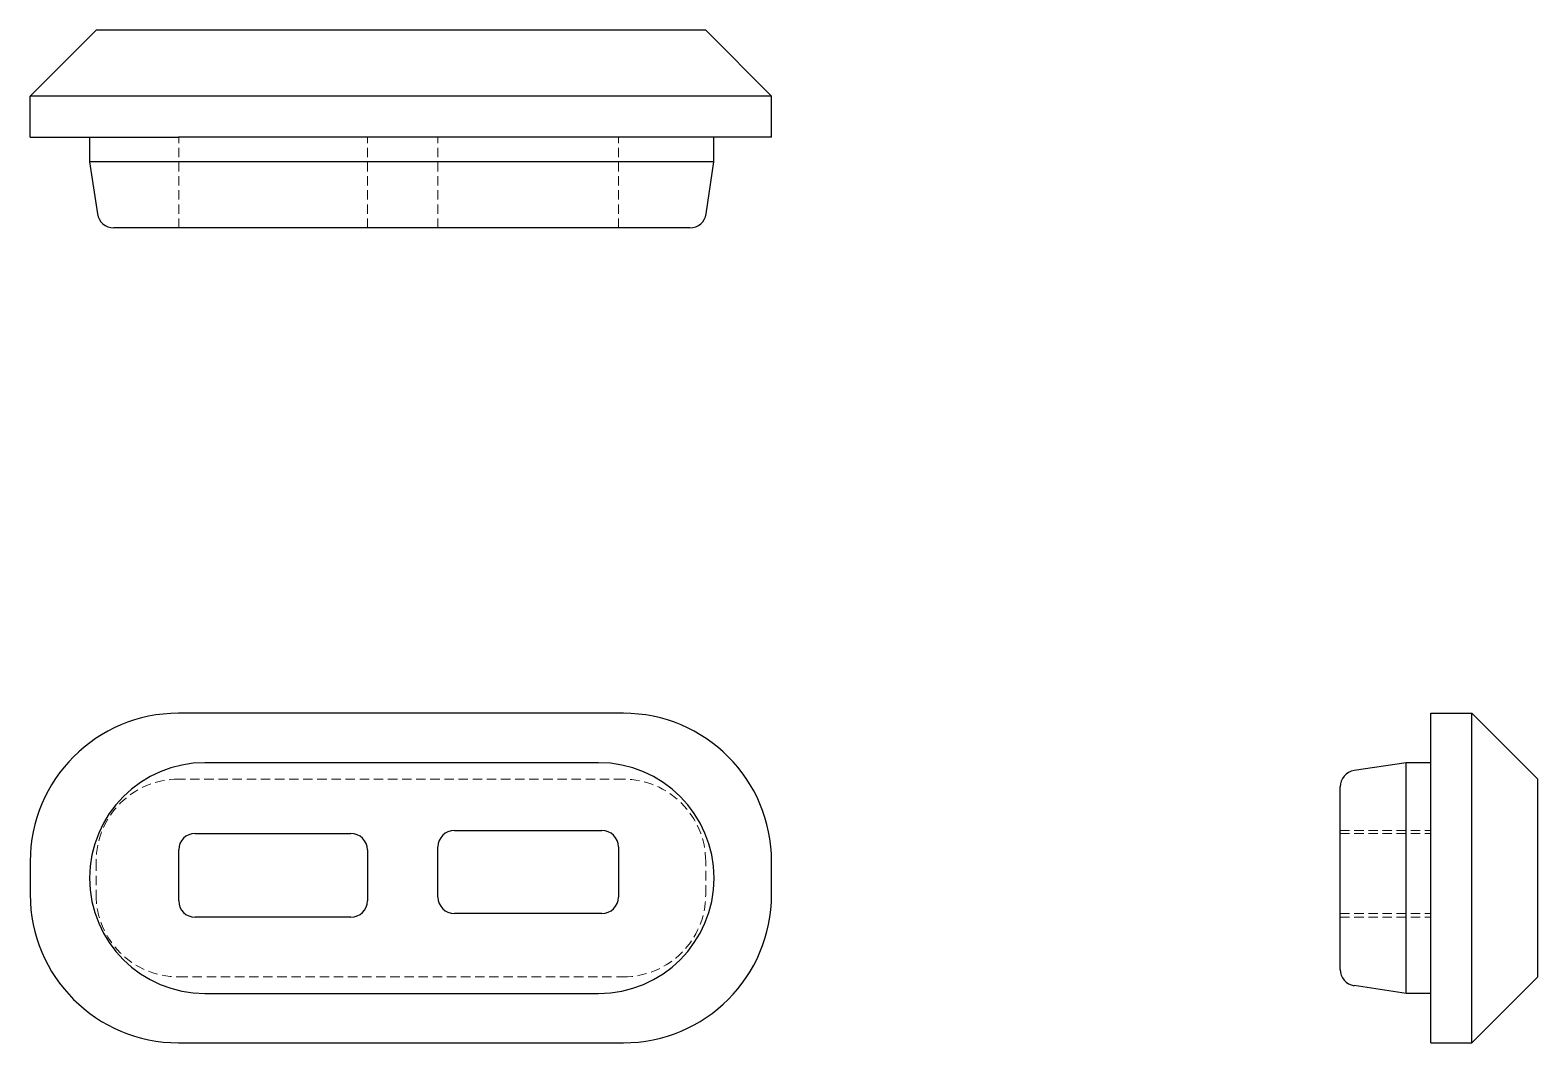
# Model space of a CAD drawing. Header units: millimetres. Extents: x 33 to 236, y 35 to 171.
import ezdxf

# ---------------------------------------------------------------- set-up
doc = ezdxf.new("R2010")
doc.units = ezdxf.units.MM
doc.linetypes.add('HIDDEN', pattern=[1.905, 1.27, -0.635])

msp = doc.modelspace()

# ---------------------------------------------------------------- linework, layer by layer
at = {"color": 7, "linetype": 'Continuous', "lineweight": 25}
for p, q in [((33, 162.44), (41.89, 171.33)), ((53, 171.33), (41.89, 171.33)), ((113, 171.33), (53, 171.33)), ((124.11, 171.33), (113, 171.33)), ((133, 162.44), (124.11, 171.33)), ((53, 162.44), (33, 162.44)), ((33, 156.89), (33, 162.44)), ((113, 162.44), (53, 162.44)), ((133, 162.44), (113, 162.44)), ((133, 156.89), (133, 162.44)), ((33, 156.89), (53, 156.89)), ((41.02, 156.89), (41.02, 153.56)), ((113, 156.89), (53, 156.89)), ((133, 156.89), (113, 156.89)), ((125.22, 153.56), (125.22, 156.89)), ((41.02, 153.56), (42.07, 146.56)), ((56.58, 153.56), (41.02, 153.56)), ((109.67, 153.56), (56.58, 153.56)), ((125.22, 153.56), (109.67, 153.56)), ((124.17, 146.56), (125.22, 153.56)), ((56.58, 144.67), (44.27, 144.67)), ((109.67, 144.67), (56.58, 144.67)), ((121.98, 144.67), (109.67, 144.67)), ((113, 79.22), (53, 79.22)), ((221.89, 59.22), (221.89, 79.22)), ((221.89, 79.22), (227.44, 79.22)), ((227.44, 59.22), (227.44, 79.22)), ((227.44, 79.22), (236.33, 70.33)), ((109.67, 72.55), (56.58, 72.55)), ((218.56, 72.55), (211.56, 71.5)), ((218.56, 41.44), (218.56, 72.55)), ((221.89, 72.55), (218.56, 72.55)), ((209.67, 44.68), (209.67, 69.3)), ((236.33, 59.22), (236.33, 70.33)), ((90.21, 63.42), (110.11, 63.42)), ((55.25, 63.01), (76.26, 63.01)), ((87.99, 54.43), (87.99, 61.2)), ((112.34, 61.2), (112.34, 54.43)), ((33, 59.22), (33, 54.78)), ((53.03, 53.93), (53.03, 60.79)), ((78.48, 60.79), (78.48, 53.93)), ((133, 54.78), (133, 59.22)), ((221.89, 54.78), (221.89, 59.22)), ((227.44, 54.78), (227.44, 59.22)), ((236.33, 54.78), (236.33, 59.22)), ((221.89, 34.78), (221.89, 54.78)), ((227.44, 34.78), (227.44, 54.78)), ((236.33, 43.67), (236.33, 54.78)), ((76.26, 51.71), (55.25, 51.71)), ((110.11, 52.2), (90.21, 52.2)), ((227.44, 34.78), (236.33, 43.67)), ((56.58, 41.44), (109.67, 41.44)), ((218.56, 41.44), (211.56, 42.49)), ((221.89, 41.44), (218.56, 41.44)), ((53, 34.78), (113, 34.78)), ((221.89, 34.78), (227.44, 34.78))]:
    msp.add_line(p, q, dxfattribs=at)
at = {"color": 7, "linetype": 'HIDDEN', "lineweight": 18}
for p, q in [((53.03, 144.67), (53.03, 156.89)), ((78.48, 144.67), (78.48, 156.89)), ((87.99, 144.67), (87.99, 156.89)), ((112.34, 144.67), (112.34, 156.89)), ((113, 70.33), (53, 70.33)), ((209.67, 63.42), (221.89, 63.42)), ((209.67, 63.01), (221.89, 63.01)), ((41.89, 59.22), (41.89, 54.78)), ((124.11, 54.78), (124.11, 59.22)), ((209.67, 52.2), (221.89, 52.2)), ((209.67, 51.71), (221.89, 51.71)), ((53, 43.67), (113, 43.67))]:
    msp.add_line(p, q, dxfattribs=at)
at = {"color": 7, "linetype": 'Continuous', "lineweight": 25}
for centre, radius, start, end in [((44.27, 146.89), 2.22, 188.5308, 270), ((121.98, 146.89), 2.22, 270, 351.4692), ((53, 59.22), 20, 90, 180), ((113, 59.22), 20, 0, 90), ((56.58, 56.99), 15.56, 90, 270), ((109.67, 56.99), 15.56, 270, 90), ((211.89, 69.3), 2.22, 98.5308, 180), ((90.21, 61.2), 2.22, 90, 180), ((110.11, 61.2), 2.22, 0, 90), ((55.25, 60.79), 2.22, 90, 180), ((76.26, 60.79), 2.22, 0, 90), ((53, 54.78), 20, 180, 270), ((55.25, 53.93), 2.22, 180, 270), ((76.26, 53.93), 2.22, 270, 0), ((90.21, 54.43), 2.22, 180, 270), ((110.11, 54.43), 2.22, 270, 0), ((113, 54.78), 20, 270, 0), ((211.89, 44.68), 2.22, 180, 261.4692)]:
    msp.add_arc(centre, radius, start, end, dxfattribs=at)
at = {"color": 7, "linetype": 'HIDDEN', "lineweight": 18}
for centre, start, end in [((53, 59.22), 90, 180), ((113, 59.22), 0, 90), ((53, 54.78), 180, 270), ((113, 54.78), 270, 0)]:
    msp.add_arc(centre, 11.11, start, end, dxfattribs=at)

doc.saveas('drawing.dxf')
